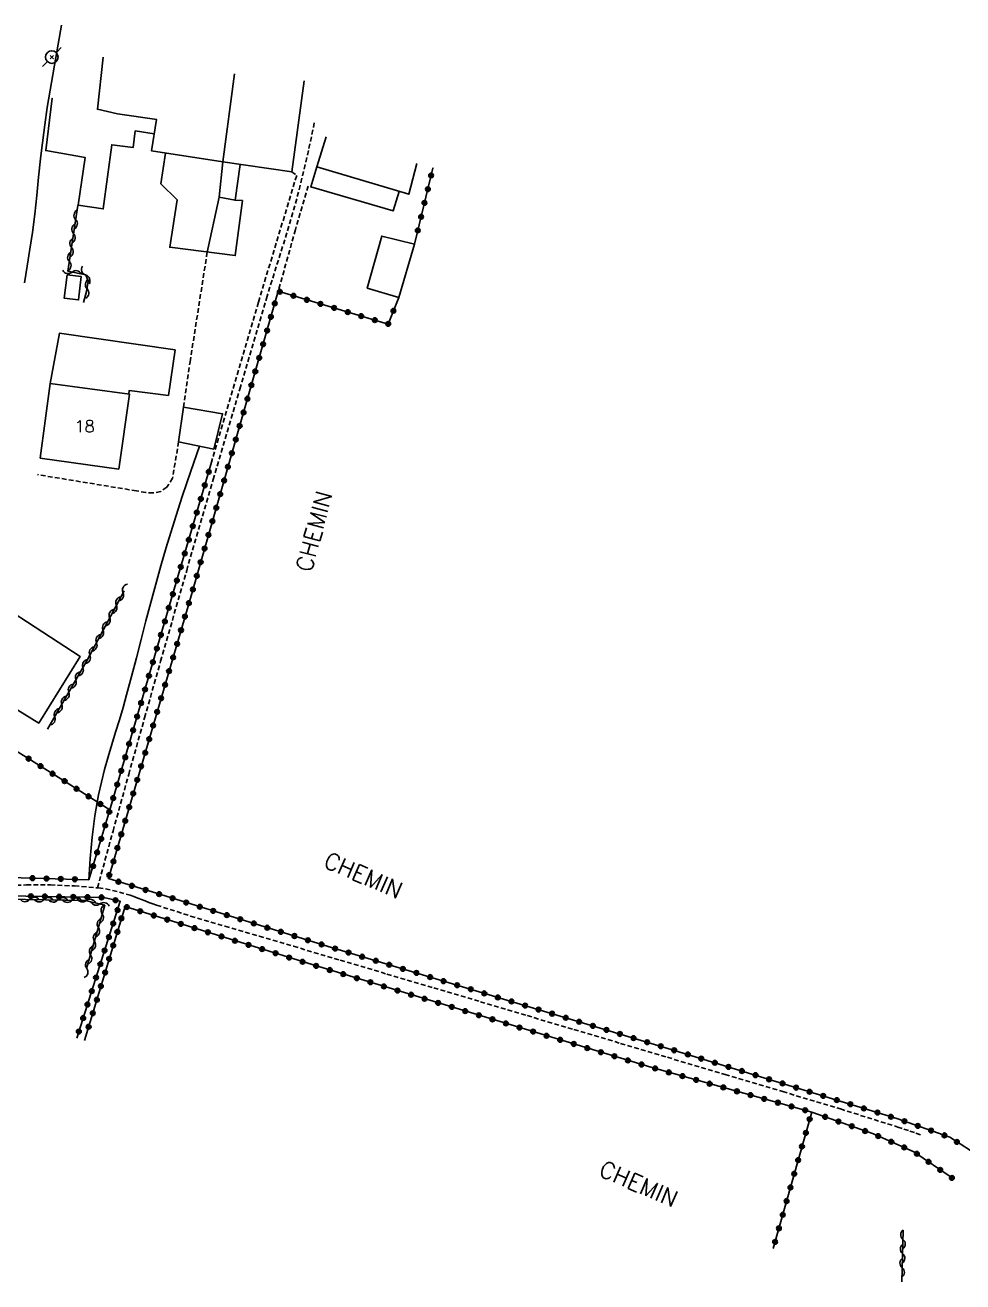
# Model space of a CAD drawing. Header units: millimetres. Extents: x 113000 to 114000, y 148000 to 148862.
# Drawn here: x 113249.1 to 113348.4, y 148724.1 to 148857.1 of the extents above; entities that cross this region are included whole.
import ezdxf
from ezdxf.enums import TextEntityAlignment as Align

# ---------------------------------------------------------------- set-up
doc = ezdxf.new("R2010")
doc.units = ezdxf.units.MM
doc.linetypes.add('DASHED', pattern=[0.75, 0.5, -0.25])
doc.layers.get('0').update_dxf_attribs({"linetype": 'CONTINUOUS'})
for name, color, linetype in [('W0008', 7, 'CONTINUOUS'), ('W0070', 7, 'DASHED'), ('W0101', 7, 'CONTINUOUS'), ('W0104', 1, 'CONTINUOUS'), ('W0112', 1, 'DASHED'), ('W0214', 2, 'CONTINUOUS'), ('W0310', 3, 'CONTINUOUS'), ('W0322', 7, 'CONTINUOUS'), ('W0323', 7, 'CONTINUOUS'), ('W0473', 7, 'CONTINUOUS'), ('W0989', 7, 'CONTINUOUS'), ('W0991', 7, 'CONTINUOUS'), ('W1102', 7, 'CONTINUOUS')]:
    doc.layers.add(name, color=color, linetype=linetype)
doc.styles.get("Standard").update_dxf_attribs({"font": 'romans.shx', "width": 0.85})

# ---------------------------------------------------------------- blocks, each defined once
blk = doc.blocks.new('T473')
for p, q in [((-0.166667, 0.166667), (0.166667, -0.166667)), ((-0.166667, -0.166667), (0.166667, 0.166667)), ((0.500001, 0.500001), (1.000002, 1.000002)), ((-1.000002, -1.000002), (-0.500001, -0.500001))]:
    blk.add_line(p, q)
blk.add_ellipse((0, 0), major_axis=(0.471405, 0.471405), ratio=1, start_param=5.4977871438, end_param=11.780972451)
blk = doc.blocks.new('t323o')
at = {"color": 0, "linetype": 'Continuous'}
for radius in [0.25, 0.15]:
    blk.add_circle((0, 0), radius, dxfattribs=at)
blk = doc.blocks.new('t310o')
at = {"color": 0, "linetype": 'Continuous'}
for centre, start, end in [((-0.5, 0.38), 216.8699, 323.1304), ((0.5, -0.37), 36.8699, 143.1303)]:
    blk.add_arc(centre, 0.625, start, end, dxfattribs=at)
blk = doc.blocks.new('t322o')
at = {"color": 0, "linetype": 'Continuous'}
for radius in [0.25, 0.15]:
    blk.add_circle((0, 0), radius, dxfattribs=at)

msp = doc.modelspace()

# ---------------------------------------------------------------- linework, layer by layer
at = {"layer": 'W0008'}
msp.add_lwpolyline([(113249.01, 148829.86), (113249.32, 148831.63), (113249.6, 148833.41), (113249.86, 148835.2), (113250.11, 148837.14), (113250.32, 148839.09), (113250.52, 148841.04), (113250.72, 148843), (113250.81, 148843.86), (113251.17, 148846.58), (113251.44, 148848.43), (113252.33, 148853.71), (113252.33, 148853.71), (113252.33, 148853.71), (113252.33, 148853.71), (113252.33, 148853.71), (113252.33, 148853.71), (113252.93, 148857.13), (113252.93, 148857.13), (113252.93, 148857.13)], dxfattribs=at)
at = {"layer": 'W0070'}
for points in [[(113256.76, 148765.83), (113258.4, 148771.83), (113260.06, 148777.83), (113261.74, 148783.82), (113263.44, 148789.81), (113266.2, 148799.42), (113269, 148809.03), (113271.83, 148818.62), (113274.66, 148828.21), (113275.09, 148829.65), (113275.54, 148831.08), (113275.99, 148832.51), (113276.44, 148833.95), (113276.88, 148835.38), (113277.31, 148836.82), (113277.72, 148838.26), (113278.11, 148839.71), (113278.82, 148842.63), (113279.47, 148845.56), (113279.75, 148846.94)], [(113246.68, 148766.06), (113249.23, 148766.13), (113251.78, 148766.13), (113254.33, 148766.03), (113256.88, 148765.82), (113257.62, 148765.71), (113258.36, 148765.56), (113259.08, 148765.37), (113259.8, 148765.17), (113260.21, 148765.04), (113260.62, 148764.9), (113261.02, 148764.75), (113261.42, 148764.6), (113261.81, 148764.44), (113262.21, 148764.28), (113262.61, 148764.14), (113263.02, 148763.99), (113266.62, 148762.84), (113270.25, 148761.76), (113273.89, 148760.71), (113277.52, 148759.64), (113282.47, 148758.16), (113287.41, 148756.7), (113292.36, 148755.23), (113297.31, 148753.77), (113302.26, 148752.3), (113307.21, 148750.83), (113312.15, 148749.36), (113317.1, 148747.89), (113323.21, 148746.07), (113329.32, 148744.26), (113335.42, 148742.42), (113341.5, 148740.51), (113342.15, 148740.3), (113342.79, 148740.08), (113343.43, 148739.86), (113344.07, 148739.63)]]:
    msp.add_lwpolyline(points, dxfattribs=at)
at = {"layer": 'W0101'}
for points in [[(113270.04, 148842.65), (113262.49, 148843.82), (113263.01, 148847.14), (113263.03, 148847.14), (113258.89, 148847.74), (113256.75, 148848.23), (113257.35, 148853.76)], [(113278.65, 148851.23), (113277.32, 148841.61), (113270.03, 148842.65), (113270.04, 148842.65)], [(113280, 148842.15), (113280.96, 148845.31)], [(113290.59, 148842.5), (113289.72, 148839.24), (113280, 148842.15)]]:
    msp.add_lwpolyline(points, dxfattribs=at)
for points in [[(113250.67, 148811.31), (113259, 148810.14), (113260.14, 148818.08), (113251.75, 148819.22)], [(113237.63, 148791.24), (113250.53, 148783.27), (113254.91, 148790.32), (113242.2, 148798.55)]]:
    msp.add_lwpolyline(points, close=True, dxfattribs=at)
at = {"layer": 'W0104'}
for points in [[(113251.95, 148849.4), (113251.95, 148849.4), (113251.95, 148849.4), (113251.28, 148843.85), (113251.28, 148843.85), (113251.28, 148843.85), (113255.44, 148843.13), (113254.7, 148838.09), (113257.37, 148837.68), (113258.27, 148844.47), (113258.28, 148844.47), (113260.52, 148844.17), (113260.75, 148845.93), (113262.77, 148845.63)], [(113263.96, 148843.59), (113263.45, 148840.35), (113265.18, 148838.63), (113265.19, 148838.63), (113264.41, 148833.62), (113271.35, 148832.75), (113272.11, 148838.56), (113271.33, 148838.6), (113271.87, 148842.39)], [(113270.04, 148842.65), (113269.64, 148838.93), (113268.35, 148832.92)], [(113280, 148842.15), (113279.34, 148840.02), (113288.05, 148837.47), (113288.71, 148839.54)], [(113269.64, 148838.93), (113271.33, 148838.6)], [(113251.75, 148819.22), (113252.73, 148824.52), (113264.97, 148822.76), (113264.27, 148817.95), (113260.11, 148818.45), (113260.06, 148818.09)]]:
    msp.add_lwpolyline(points, dxfattribs=at)
for points in [[(113290.31, 148833.95), (113288.65, 148828.3), (113285.32, 148829.3), (113286.85, 148834.8)], [(113253.53, 148830.7), (113253.24, 148828.22), (113254.76, 148828.05), (113255.04, 148830.52)], [(113265.35, 148813.04), (113269.09, 148812.26), (113270, 148816.01), (113265.87, 148816.71)]]:
    msp.add_lwpolyline(points, close=True, dxfattribs=at)
at = {"layer": 'W0112'}
for points in [[(113277.32, 148841.61), (113277.85, 148841.22), (113273.79, 148827.81), (113268.84, 148810.88)], [(113279.08, 148840.1), (113277.72, 148835.49), (113275.9, 148828.97)], [(113265.87, 148816.71), (113266.56, 148821.49), (113268.35, 148832.92)], [(113265.35, 148813.04), (113264.7, 148809.2), (113264.1, 148808.22), (113263.46, 148807.78), (113262.66, 148807.62), (113261.86, 148807.67), (113260.87, 148807.84), (113250.4, 148809.56)]]:
    msp.add_lwpolyline(points, dxfattribs=at)
at = {"layer": 'W0214'}
msp.add_lwpolyline([(113267.57, 148812.58), (113266.63, 148809.91), (113265.72, 148807.24), (113264.86, 148804.55), (113264.03, 148801.85), (113263.46, 148799.92), (113262.92, 148797.97), (113262.4, 148796.02), (113261.89, 148794.07), (113261.38, 148792.11), (113260.87, 148790.16), (113260.36, 148788.21), (113259.84, 148786.26), (113259.46, 148784.93), (113259.07, 148783.62), (113258.66, 148782.31), (113258.26, 148780.99), (113257.87, 148779.68), (113257.5, 148778.35), (113257.17, 148777.01), (113256.88, 148775.67), (113256.49, 148773.44), (113256.19, 148771.2), (113255.98, 148768.95), (113255.85, 148766.69)], dxfattribs=at)
at = {"layer": 'W0310'}
for points in [[(113254.67, 148838.04), (113253.62, 148831.08), (113255.51, 148830.71), (113255.76, 148830.02), (113255.6, 148828.93), (113255.26, 148827.79)], [(113251.48, 148782.63), (113255.67, 148789.93), (113259.57, 148797.27)], [(113215.07, 148765.31), (113232.23, 148764.87), (113255.46, 148764.5), (113257.53, 148763.99), (113255.6, 148757.28)], [(113341.93, 148724.12), (113342.09, 148729.58)]]:
    msp.add_lwpolyline(points, dxfattribs=at)
at = {"layer": 'W0322'}
msp.add_lwpolyline([(113255.85, 148766.69), (113258.07, 148774.07), (113265.14, 148798.3), (113268.84, 148810.88)], dxfattribs=at)
at = {"layer": 'W0323'}
for points in [[(113292.28, 148842), (113292.28, 148842), (113290.31, 148833.95)], [(113288.65, 148828.3), (113287.54, 148825.49), (113275.9, 148828.97), (113266.59, 148796.48), (113257.91, 148766.81), (113263.01, 148765.25), (113281.2, 148759.61), (113317.51, 148748.73), (113341.4, 148741.42), (113347, 148739.43), (113352.49, 148735.9), (113357.13, 148731.42)], [(113255.85, 148766.69), (113243.89, 148767.01), (113230.03, 148767.16), (113212.62, 148767.98), (113216.07, 148776.01), (113218.64, 148780.97), (113221.38, 148784.89), (113224.48, 148788.45), (113227.11, 148791.44), (113228.22, 148792.49), (113237.41, 148787.01), (113253.17, 148777.18), (113255.38, 148775.78), (113258.07, 148774.07)], [(113254.56, 148749.93), (113259.17, 148764.4), (113257.43, 148764.81), (113234.66, 148765.18), (113213.7, 148765.75)], [(113255.39, 148749.68), (113259.67, 148763.85), (113279.48, 148757.7), (113315.35, 148746.83), (113332.39, 148742.09), (113328.32, 148727.67)], [(113332.39, 148742.09), (113338.92, 148739.78), (113343.21, 148737.9), (113347.26, 148735.12)]]:
    msp.add_lwpolyline(points, dxfattribs=at)
at = {"layer": 'W1102'}
msp.add_lwpolyline([(113271.26, 148851.99), (113270.04, 148842.65)], dxfattribs=at)

# ---------------------------------------------------------------- block references
at = {"layer": 'W0310'}
for p, rotation in [((113254.44, 148836.56), 261.4072695413167), ((113254.22, 148835.08), 261.4072695413167), ((113254, 148833.59), 261.4072695413167), ((113253.77, 148832.11), 261.4072695413167), ((113254.06, 148830.99), 348.9818544688052), ((113255.51, 148830.68), 290.5193171609488), ((113255.65, 148829.23), 261.884562549367), ((113259.46, 148797.07), 62.07872421036716), ((113258.76, 148795.74), 62.07872421036716), ((113258.05, 148794.42), 62.07872421036716), ((113257.35, 148793.09), 62.07872421036716), ((113256.65, 148791.77), 62.07872421036716), ((113255.95, 148790.44), 62.07872421036716), ((113255.22, 148789.13), 60.12677042713313), ((113254.47, 148787.83), 60.12677042713313), ((113253.72, 148786.53), 60.12677042713313), ((113252.98, 148785.23), 60.12677042713313), ((113252.23, 148783.93), 60.12677042713313), ((113249.57, 148764.6), 359.0947689566932), ((113251.07, 148764.57), 359.0947689566932), ((113252.57, 148764.55), 359.0947689566932), ((113254.07, 148764.52), 359.0947689566932), ((113255.56, 148764.48), 346.2243085309402), ((113257.02, 148764.12), 346.2243085309402), ((113257.26, 148763.06), 254.0050090867104), ((113256.85, 148761.61), 254.0050090867104), ((113256.43, 148760.17), 254.0050090867104), ((113256.02, 148758.73), 254.0050090867104), ((113255.61, 148757.29), 254.0050090867104), ((113342.06, 148728.62), 88.34851764552491), ((113342.02, 148727.12), 88.34851764552491), ((113341.97, 148725.62), 88.34851764552491)]:
    msp.add_blockref('t310o', p, dxfattribs=dict(at, rotation=rotation))
at = {"layer": 'W0322'}
for p, rotation in [((113268.54, 148809.87), 73.60405129346306), ((113268.12, 148808.43), 73.60405129346306), ((113267.7, 148806.99), 73.60405129346306), ((113267.27, 148805.55), 73.60405129346306), ((113266.85, 148804.11), 73.60405129346306), ((113266.43, 148802.67), 73.60405129346306), ((113266, 148801.23), 73.60405129346306), ((113265.58, 148799.79), 73.60405129346306), ((113265.16, 148798.35), 73.60405129346306), ((113264.74, 148796.91), 73.72998824233896), ((113264.31, 148795.47), 73.72998824233896), ((113263.89, 148794.03), 73.72998824233896), ((113263.47, 148792.59), 73.72998824233896), ((113263.05, 148791.15), 73.72998824233896), ((113262.63, 148789.71), 73.72998824233896), ((113262.21, 148788.27), 73.72998824233896), ((113261.79, 148786.83), 73.72998824233896), ((113261.37, 148785.39), 73.72998824233896), ((113260.95, 148783.95), 73.72998824233896), ((113260.53, 148782.51), 73.72998824233896), ((113260.11, 148781.08), 73.72998824233896), ((113259.69, 148779.64), 73.72998824233896), ((113259.27, 148778.2), 73.72998824233896), ((113258.85, 148776.76), 73.72998824233896), ((113258.43, 148775.32), 73.72998824233896), ((113258.01, 148773.88), 73.30360562879265), ((113257.58, 148772.44), 73.30360562879265), ((113257.15, 148771), 73.30360562879265), ((113256.72, 148769.57), 73.30360562879265), ((113256.29, 148768.13), 73.30360562879265)]:
    msp.add_blockref('t322o', p, dxfattribs=dict(at, rotation=rotation))
at = {"layer": 'W0323'}
for p, rotation in [((113292.09, 148841.23), 256.2559536074277), ((113291.74, 148839.77), 256.2559536074277), ((113291.38, 148838.32), 256.2559536074277), ((113291.03, 148836.86), 256.2559536074277), ((113290.67, 148835.4), 256.2559536074277), ((113276.06, 148828.92), 163.3639991066911), ((113277.5, 148828.49), 163.3639991066911), ((113278.94, 148828.06), 163.3639991066911), ((113275.53, 148827.69), 254.0131438250376), ((113280.37, 148827.63), 163.3639991066911), ((113281.81, 148827.2), 163.3639991066911), ((113283.25, 148826.77), 163.3639991066911), ((113288.1, 148826.91), 248.5258104571345), ((113275.12, 148826.25), 254.0131438250376), ((113284.69, 148826.34), 163.3639991066911), ((113286.12, 148825.91), 163.3639991066911), ((113287.55, 148825.51), 248.5258104571345), ((113274.71, 148824.81), 254.0131438250376), ((113274.29, 148823.36), 254.0131438250376), ((113273.88, 148821.92), 254.0131438250376), ((113273.47, 148820.48), 254.0131438250376), ((113273.05, 148819.04), 254.0131438250376), ((113272.64, 148817.6), 254.0131438250376), ((113272.23, 148816.15), 254.0131438250376), ((113271.81, 148814.71), 254.0131438250376), ((113271.4, 148813.27), 254.0131438250376), ((113270.99, 148811.83), 254.0131438250376), ((113270.57, 148810.39), 254.0131438250376), ((113270.16, 148808.94), 254.0131438250376), ((113269.75, 148807.5), 254.0131438250376), ((113269.34, 148806.06), 254.0131438250376), ((113268.92, 148804.62), 254.0131438250376), ((113268.51, 148803.18), 254.0131438250376), ((113268.1, 148801.73), 254.0131438250376), ((113267.68, 148800.29), 254.0131438250376), ((113267.27, 148798.85), 254.0131438250376), ((113266.86, 148797.41), 254.0131438250376), ((113266.44, 148795.97), 253.6875357199561), ((113266.02, 148794.53), 253.6875357199561), ((113265.6, 148793.09), 253.6875357199561), ((113265.18, 148791.65), 253.6875357199561), ((113264.76, 148790.21), 253.6875357199561), ((113264.33, 148788.77), 253.6875357199561), ((113263.91, 148787.33), 253.6875357199561), ((113263.49, 148785.89), 253.6875357199561), ((113263.07, 148784.45), 253.6875357199561), ((113262.65, 148783.01), 253.6875357199561), ((113262.23, 148781.57), 253.6875357199561), ((113261.81, 148780.13), 253.6875357199561), ((113249.46, 148779.5), 328.0541081751214), ((113250.73, 148778.71), 328.0541081751214), ((113261.38, 148778.69), 253.6875357199561), ((113252, 148777.91), 328.0541081751214), ((113260.96, 148777.25), 253.6875357199561), ((113253.28, 148777.12), 327.5944578668972), ((113254.54, 148776.31), 327.5944578668972), ((113255.81, 148775.51), 327.4957429178429), ((113257.07, 148774.7), 327.4957429178429), ((113260.54, 148775.81), 253.6875357199561), ((113260.12, 148774.37), 253.6875357199561), ((113259.7, 148772.93), 253.6875357199561), ((113259.28, 148771.49), 253.6875357199561), ((113258.86, 148770.05), 253.6875357199561), ((113258.44, 148768.62), 253.6875357199561), ((113249.86, 148766.85), 178.4872756790515), ((113251.36, 148766.81), 178.4872756790515), ((113252.86, 148766.77), 178.4872756790515), ((113254.36, 148766.73), 178.4872756790515), ((113258.01, 148767.18), 253.6875357199561), ((113258.98, 148766.48), 342.9407008444715), ((113260.41, 148766.04), 342.9407008444715), ((113261.85, 148765.6), 342.9407008444715), ((113249.69, 148764.94), 179.0641079251565), ((113251.19, 148764.91), 179.0641079251565), ((113252.69, 148764.89), 179.0641079251565), ((113254.19, 148764.86), 179.0641079251565), ((113255.69, 148764.84), 179.0641079251565), ((113257.19, 148764.82), 179.0641079251565), ((113258.65, 148764.52), 166.7320000960804), ((113263.28, 148765.16), 342.7935201285542), ((113264.71, 148764.72), 342.7935201285542), ((113266.15, 148764.27), 342.7935201285542), ((113258.88, 148763.48), 72.33203929518218), ((113259.29, 148762.6), 73.2114040781446), ((113259.85, 148763.79), 342.7362575307863), ((113261.29, 148763.35), 342.7362575307863), ((113262.72, 148762.9), 342.7362575307863), ((113267.58, 148763.83), 342.7935201285542), ((113269.01, 148763.39), 342.7935201285542), ((113270.45, 148762.94), 342.7935201285542), ((113258.42, 148762.05), 72.33203929518218), ((113264.15, 148762.46), 342.7362575307863), ((113265.58, 148762.01), 342.7362575307863), ((113267.02, 148761.57), 342.7362575307863), ((113271.88, 148762.5), 342.7935201285542), ((113273.31, 148762.06), 342.7935201285542), ((113274.74, 148761.61), 342.7935201285542), ((113257.97, 148760.62), 72.33203929518218), ((113258.86, 148761.17), 73.2114040781446), ((113268.45, 148761.12), 342.7362575307863), ((113269.88, 148760.68), 342.7362575307863), ((113271.31, 148760.23), 342.7362575307863), ((113276.18, 148761.17), 342.7935201285542), ((113277.61, 148760.73), 342.7935201285542), ((113279.04, 148760.28), 342.7935201285542), ((113257.51, 148759.19), 72.33203929518218), ((113258.42, 148759.73), 73.2114040781446), ((113272.75, 148759.79), 342.7362575307863), ((113274.18, 148759.34), 342.7362575307863), ((113275.61, 148758.9), 342.7362575307863), ((113280.48, 148759.84), 342.7935201285542), ((113281.91, 148759.4), 343.3140738008847), ((113283.35, 148758.97), 343.3140738008847), ((113257.06, 148757.76), 72.33203929518218), ((113257.99, 148758.3), 73.2114040781446), ((113277.04, 148758.45), 342.7362575307863), ((113278.48, 148758.01), 342.7362575307863), ((113279.91, 148757.56), 343.150688588146), ((113284.78, 148758.54), 343.3140738008847), ((113286.22, 148758.11), 343.3140738008847), ((113287.66, 148757.68), 343.3140738008847), ((113289.1, 148757.25), 343.3140738008847), ((113256.6, 148756.33), 72.33203929518218), ((113257.56, 148756.86), 73.2114040781446), ((113281.35, 148757.13), 343.150688588146), ((113282.78, 148756.7), 343.150688588146), ((113284.22, 148756.26), 343.150688588146), ((113290.53, 148756.82), 343.3140738008847), ((113291.97, 148756.39), 343.3140738008847), ((113293.41, 148755.95), 343.3140738008847), ((113256.15, 148754.9), 72.33203929518218), ((113257.12, 148755.42), 73.2114040781446), ((113285.65, 148755.83), 343.150688588146), ((113287.09, 148755.39), 343.150688588146), ((113288.52, 148754.96), 343.150688588146), ((113294.84, 148755.52), 343.3140738008847), ((113296.28, 148755.09), 343.3140738008847), ((113297.72, 148754.66), 343.3140738008847), ((113255.69, 148753.48), 72.33203929518218), ((113256.69, 148753.99), 73.2114040781446), ((113289.96, 148754.52), 343.150688588146), ((113291.39, 148754.09), 343.150688588146), ((113292.83, 148753.65), 343.150688588146), ((113299.15, 148754.23), 343.3140738008847), ((113300.59, 148753.8), 343.3140738008847), ((113302.03, 148753.37), 343.3140738008847), ((113255.24, 148752.05), 72.33203929518218), ((113256.26, 148752.55), 73.2114040781446), ((113294.27, 148753.22), 343.150688588146), ((113295.7, 148752.78), 343.150688588146), ((113297.14, 148752.35), 343.150688588146), ((113298.57, 148751.91), 343.150688588146), ((113303.46, 148752.94), 343.3140738008847), ((113304.9, 148752.51), 343.3140738008847), ((113306.34, 148752.08), 343.3140738008847), ((113254.78, 148750.62), 72.33203929518218), ((113255.82, 148751.12), 73.2114040781446), ((113300.01, 148751.48), 343.150688588146), ((113301.44, 148751.04), 343.150688588146), ((113302.88, 148750.61), 343.150688588146), ((113307.77, 148751.65), 343.3140738008847), ((113309.21, 148751.22), 343.3140738008847), ((113310.65, 148750.79), 343.3140738008847), ((113304.31, 148750.17), 343.150688588146), ((113305.75, 148749.74), 343.150688588146), ((113307.19, 148749.3), 343.150688588146), ((113312.08, 148750.36), 343.3140738008847), ((113313.52, 148749.93), 343.3140738008847), ((113314.96, 148749.49), 343.3140738008847), ((113308.62, 148748.87), 343.150688588146), ((113310.06, 148748.43), 343.150688588146), ((113311.49, 148748), 343.150688588146), ((113316.4, 148749.06), 343.3140738008847), ((113317.83, 148748.63), 342.9751776213084), ((113319.27, 148748.19), 342.9751776213084), ((113312.93, 148747.56), 343.150688588146), ((113314.36, 148747.13), 343.150688588146), ((113315.8, 148746.71), 344.4623583372787), ((113320.7, 148747.75), 342.9751776213084), ((113322.13, 148747.31), 342.9751776213084), ((113323.57, 148746.87), 342.9751776213084), ((113317.25, 148746.3), 344.4623583372787), ((113318.69, 148745.9), 344.4623583372787), ((113320.14, 148745.5), 344.4623583372787), ((113325, 148746.44), 342.9751776213084), ((113326.44, 148746), 342.9751776213084), ((113327.87, 148745.56), 342.9751776213084), ((113321.58, 148745.1), 344.4623583372787), ((113323.03, 148744.7), 344.4623583372787), ((113324.47, 148744.29), 344.4623583372787), ((113329.31, 148745.12), 342.9751776213084), ((113330.74, 148744.68), 342.9751776213084), ((113332.17, 148744.24), 342.9751776213084), ((113325.92, 148743.89), 344.4623583372787), ((113327.36, 148743.49), 344.4623583372787), ((113328.81, 148743.09), 344.4623583372787), ((113330.25, 148742.69), 344.4623583372787), ((113333.61, 148743.8), 342.9751776213084), ((113335.04, 148743.36), 342.9751776213084), ((113336.48, 148742.92), 342.9751776213084), ((113331.7, 148742.29), 344.4623583372787), ((113332.17, 148741.34), 254.2394210892578), ((113333.8, 148741.59), 340.5136305296844), ((113337.91, 148742.48), 342.9751776213084), ((113339.35, 148742.04), 342.9751776213084), ((113340.78, 148741.6), 342.9751776213084), ((113335.22, 148741.09), 340.5136305296844), ((113336.63, 148740.59), 340.5136305296844), ((113338.04, 148740.09), 340.5136305296844), ((113342.2, 148741.13), 340.5107961845799), ((113343.62, 148740.63), 340.5107961845799), ((113345.03, 148740.13), 340.5107961845799), ((113331.77, 148739.89), 254.2394210892578), ((113339.44, 148739.55), 336.3279279555875), ((113340.82, 148738.95), 336.3279279555875), ((113346.44, 148739.63), 340.5107961845799), ((113347.77, 148738.94), 327.2140914701386), ((113331.36, 148738.45), 254.2394210892578), ((113342.19, 148738.35), 336.3279279555875), ((113343.53, 148737.68), 325.4746440557178), ((113330.95, 148737.01), 254.2394210892578), ((113344.76, 148736.83), 325.4746440557178), ((113346, 148735.98), 325.4746440557178), ((113330.54, 148735.56), 254.2394210892578), ((113347.24, 148735.13), 325.4746440557178), ((113330.14, 148734.12), 254.2394210892578), ((113329.73, 148732.68), 254.2394210892578), ((113329.32, 148731.23), 254.2394210892578), ((113328.92, 148729.79), 254.2394210892578), ((113328.51, 148728.35), 254.2394210892578)]:
    msp.add_blockref('t323o', p, dxfattribs=dict(at, rotation=rotation))
at = {"layer": 'W0473'}
msp.add_blockref('T473', (113251.92, 148853.75), dxfattribs=at)

# ---------------------------------------------------------------- texts
at = {"layer": 'W0989'}
for rotation, p in [(74.961, (113279.4, 148799.14)), (336.6299, (113280.57, 148768.08)), (336.6299, (113309.72, 148735.42))]:
    msp.add_text('CHEMIN', height=1.75, rotation=rotation, dxfattribs=at).set_placement(p)
at = {"layer": 'W0991'}
msp.add_text('18', height=1.25, dxfattribs=at).set_placement((113255.39, 148814.68), align=Align.MIDDLE_CENTER)

doc.saveas('drawing.dxf')
